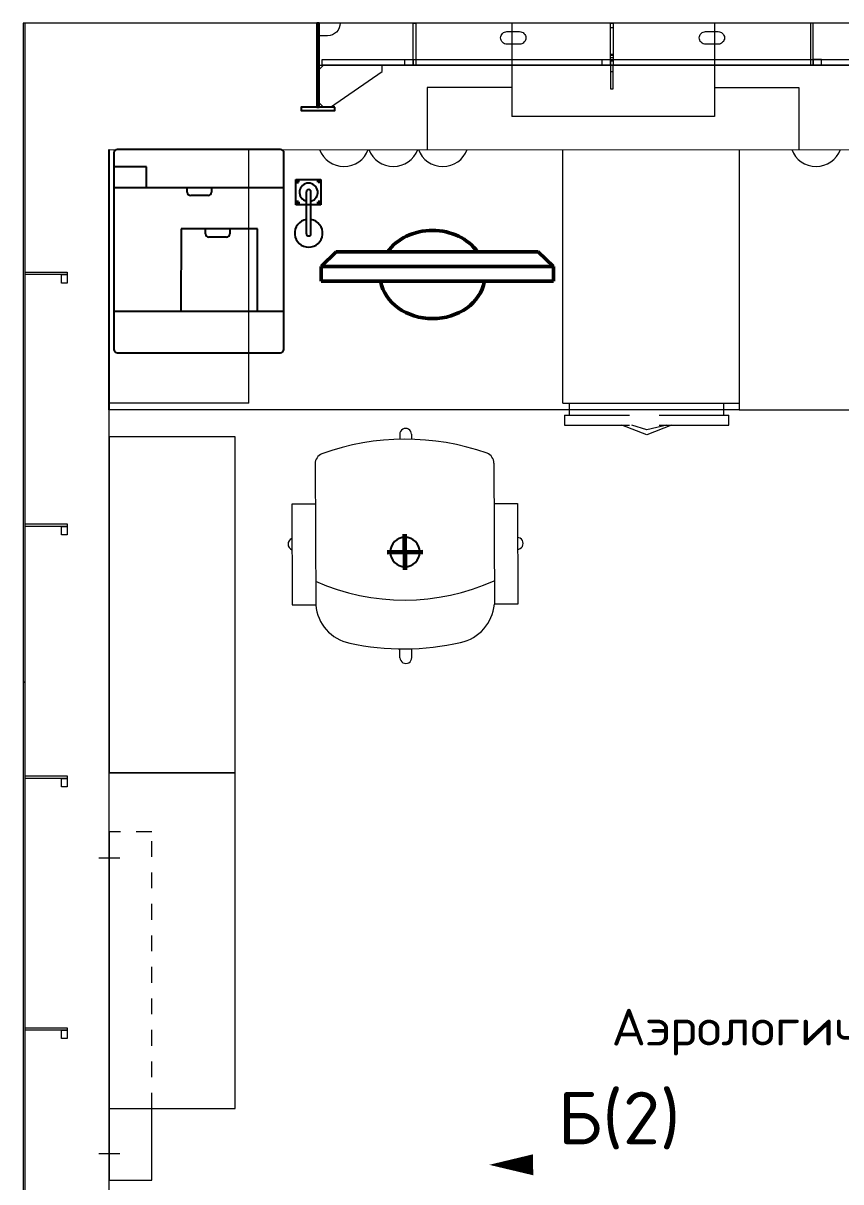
# Model space of a CAD drawing. Header units: millimetres. Extents: x -35117 to 70520, y -28859 to 27816.
# Drawn here: x -11064 to -9117, y 3148 to 5908 of the extents above; entities that cross this region are included whole.
import ezdxf

# ---------------------------------------------------------------- set-up
doc = ezdxf.new("R2010")
doc.units = ezdxf.units.MM
doc.linetypes.add('DASH', pattern=[0.5, 0.25, -0.25])
for name, color, linetype in [('-1102', 7, 'Continuous'), ('-1109', 7, 'Continuous'), ('-1114', 7, 'Continuous'), ('1', 7, 'Continuous'), ('10001', 7, 'Continuous'), ('EQUIPMENT', 7, 'Continuous'), ('FORM', 7, 'Continuous'), ('TABTON', 4, 'Continuous')]:
    doc.layers.add(name, color=color, linetype=linetype)
doc.layers.add('Hull', color=1, linetype='Continuous', lineweight=40)
doc.layers.add('Other', color=3, linetype='Continuous', lineweight=60)
doc.styles.add('Standard1', font='simplex.shx', dxfattribs={"height": 2.5})

# ---------------------------------------------------------------- blocks, each defined once
blk = doc.blocks.new('A$C5B2A4C32')
at = {"layer": 'TABTON', "color": 2}
for p, q in [((-436.96, -329.67), (-396.46, -329.67)), ((-430.64, -329.67), (-430.64, -349.33)), ((-412.45, -349.33), (-412.45, -329.67)), ((-423.28, -347.37), (-419.1, -347.37)), ((-430.64, -349.33), (-412.45, -349.33)), ((-424.08, -349.23), (-424.08, -348.17)), ((-418.3, -348.17), (-418.3, -349.23)), ((-419.73, -359.11), (-419.73, -358.05)), ((-418.93, -357.25), (-414.75, -357.25)), ((-413.95, -358.05), (-413.95, -359.11)), ((-436.96, -359.11), (-396.46, -359.11)), ((-404.22, -359.11), (-404.22, -364.11)), ((-404.22, -364.11), (-396.46, -364.11))]:
    blk.add_line(p, q, dxfattribs=at)
blk.add_lwpolyline([(-436.16, -368.22), (-397.26, -368.22, 0.414214), (-396.46, -367.42), (-396.46, -320.62, 0.414214), (-397.26, -319.82), (-436.16, -319.82, 0.414214), (-436.96, -320.62), (-436.96, -367.42, 0.414214)], format="xyb", close=True, dxfattribs=at)
for centre, start, end in [((-423.28, -348.17), 90, 180), ((-419.1, -348.17), 0, 90), ((-418.93, -358.05), 90, 180), ((-414.75, -358.05), 0, 90)]:
    blk.add_arc(centre, 0.8, start, end, dxfattribs=at)
blk = doc.blocks.new('A$C5B54678D')
at = {"color": 2, "linetype": 'Continuous'}
for p, q in [((0, 6.22), (6, 6.22)), ((0, 0.22), (0, 6.22)), ((6, 6.22), (6, 0.22)), ((12.91, 3.86), (2.93, 3.86)), ((12.91, 2.77), (2.93, 2.77)), ((6, 0.22), (0, 0.22))]:
    blk.add_line(p, q, dxfattribs=at)
at = {"color": 0, "linetype": 'Continuous'}
for p, q in [((0.06, 5.71), (0.88, 5.71)), ((0.5, 6.12), (0.5, 5.28)), ((4.97, 5.71), (5.92, 5.71)), ((5.5, 5.27), (5.5, 6.18)), ((0.93, 0.71), (0.07, 0.71)), ((0.5, 1.13), (0.5, 0.29)), ((5.9, 0.71), (5.03, 0.71)), ((5.5, 0.29), (5.5, 1.21))]:
    blk.add_line(p, q, dxfattribs=at)
at = {"color": 2, "linetype": 'Continuous'}
for centre, radius, start, end in [((12.79, 3.31), 3.32, 189.4252, 170.5512), ((3.04, 3.3), 2.18, 15.0003, 346.0226), ((2.93, 3.32), 0.539, 90.3355, 269.6645), ((12.91, 3.32), 0.539, 270.3355, 89.6645)]:
    blk.add_arc(centre, radius, start, end, dxfattribs=at)
blk = doc.blocks.new('аотчвенлд')
for p, q in [((-11096.5, -41813.3), (-11096.5, -41898.7)), ((-11139.2, -41856), (-11053.8, -41856))]:
    blk.add_line(p, q)
at = {"layer": '10001', "color": 6}
blk.add_circle((-11096.5, -41856), 35, dxfattribs=at)

msp = doc.modelspace()

# ---------------------------------------------------------------- linework, layer by layer
at = {"layer": '-1102', "color": 3, "lineweight": 0}
msp.add_line((-7212.631, 5908.005), (-11064.483, 5908.005), dxfattribs=at)
for points in [[(-11064.483, 5908.005), (-11064.483, 4338.005), (-11059.484, 4338.005), (-11059.484, 5908.005), (-11064.483, 5908.005)], [(-11064.483, 4338.005), (-11064.483, 2768.005), (-11059.484, 2768.005), (-11059.484, 4338.005), (-11064.483, 4338.005)]]:
    msp.add_lwpolyline(points, dxfattribs=at)
at = {"layer": '-1109', "color": 1, "lineweight": 0}
msp.add_line((-9665.484, 5908.005), (-9659.484, 5908.005), dxfattribs=at)
msp.add_lwpolyline([(-9409.484, 5858.005), (-9439.483, 5858.005, -0.19891338), (-9450.09, 5862.399, -0.19890833), (-9454.484, 5873.005, -0.19890833), (-9450.09, 5883.611, -0.19891591), (-9439.483, 5888.005), (-9409.484, 5888.005, -0.19891591), (-9398.878, 5883.611, -0.19890833), (-9394.483, 5873.005, -0.19890833), (-9398.878, 5862.399, -0.19891338), (-9409.484, 5858.005, -0.19891338)], format="xyb", dxfattribs=at)
at = {"layer": '-1114', "color": 4, "lineweight": 0}
msp.add_line((-9665.484, 5751.956), (-9659.484, 5751.956), dxfattribs=at)
at = {"color": 4}
msp.add_line((-10859.506, 4986.976), (-10859.506, 5606.976), dxfattribs=at)
at = {"color": 4, "linetype": 'Continuous', "ltscale": 0.1}
for points in [[(-10365.484, 5908.005), (-10365.484, 5708.005), (-10359.484, 5708.005), (-10359.484, 5908.005), (-10365.484, 5908.005)], [(-10322.483, 5708.005), (-10402.484, 5708.005), (-10402.484, 5700.005), (-10322.483, 5700.005), (-10322.483, 5708.005)]]:
    msp.add_lwpolyline(points, dxfattribs=at)
at = {"layer": '1', "color": 2, "linetype": 'DASH', "lineweight": 0, "ltscale": 150}
for p, q in [((-10757.994, 3982.014), (-10859.494, 3982.014)), ((-10757.994, 3322.292), (-10757.994, 3982.014))]:
    msp.add_line(p, q, dxfattribs=at)
at = {"layer": '1', "color": 2, "lineweight": 0}
for p, q in [((-10859.494, 3982.014), (-10859.494, 3152.014)), ((-10757.994, 3152.014), (-10757.994, 3322.292)), ((-10859.494, 3152.014), (-10757.994, 3152.014))]:
    msp.add_line(p, q, dxfattribs=at)
at = {"layer": '1', "color": 3, "lineweight": 0}
for p, q in [((-10834.494, 3919.014), (-10884.494, 3919.014)), ((-10834.494, 3919.014), (-10884.494, 3919.014)), ((-10834.494, 3215.014), (-10884.494, 3215.014)), ((-10834.494, 3215.014), (-10884.494, 3215.014))]:
    msp.add_line(p, q, dxfattribs=at)
at = {"layer": 'EQUIPMENT', "color": 2, "lineweight": 50}
for p, q in [((-10355.192, 5328.153, 315.728), (-10318.77, 5363.153, 315.728)), ((-9837.792, 5363.153, 315.728), (-10318.77, 5363.153, 315.728)), ((-9801.37, 5328.153, 315.728), (-9837.792, 5363.153, 315.728)), ((-10355.192, 5328.153, 315.728), (-9801.37, 5328.153, 315.728)), ((-10355.192, 5293.153, 315.728), (-10355.192, 5328.153, 315.728)), ((-10355.192, 5328.153, 315.728), (-9801.37, 5328.153, 315.728)), ((-9801.37, 5328.153, 315.728), (-9801.37, 5293.153, 315.728)), ((-9801.37, 5293.153, 315.728), (-10355.192, 5293.153, 315.728))]:
    msp.add_line(p, q, dxfattribs=at)
for start_param, end_param in [(3.68120254, 5.74357542), (6.43665233, 9.27131094)]:
    msp.add_ellipse((-10089.711, 5309.204, 315.728), major_axis=(-125, 0), ratio=0.84, start_param=start_param, end_param=end_param, dxfattribs=at)
at = {"layer": 'FORM', "color": 0}
msp.add_lwpolyline([(-9701.118, 3188.802, 0, 0, 0), (-9954.728, 3188.452, 0, 50, 0), (-9850.047, 3188.597, 50, 50, 0)], format="xyseb", dxfattribs=at)
at = {"layer": 'Hull', "color": 3, "linetype": 'Continuous', "lineweight": 20}
for p, q in [((-9665.484, 5898.005), (-9665.484, 5908.005)), ((-9659.484, 5908.005), (-9659.484, 5898.005)), ((-9665.484, 5898.005), (-9659.484, 5898.005)), ((-9665.484, 5833.005), (-9665.484, 5898.005)), ((-9659.484, 5898.005), (-9659.484, 5833.005)), ((-9659.484, 5833.005), (-9665.484, 5833.005)), ((-9665.484, 5833.005), (-9659.484, 5833.005)), ((-9665.484, 5831.102), (-9665.484, 5833.005)), ((-9659.484, 5831.102), (-9665.484, 5831.102)), ((-9665.484, 5825.682), (-9665.484, 5831.102)), ((-9659.484, 5825.682), (-9665.484, 5825.682)), ((-9665.484, 5817.572), (-9665.484, 5825.682)), ((-9659.484, 5833.005), (-9659.484, 5831.102)), ((-9659.484, 5831.102), (-9659.484, 5825.682)), ((-9659.484, 5825.682), (-9659.484, 5817.572)), ((-9659.484, 5817.572), (-9665.484, 5817.572)), ((-9665.484, 5808.005), (-9665.484, 5817.572)), ((-9659.484, 5808.005), (-9665.484, 5808.005)), ((-9659.484, 5808.005), (-9665.484, 5808.005)), ((-9665.484, 5808.005), (-9665.484, 5793.005)), ((-9659.484, 5817.572), (-9659.484, 5808.005)), ((-9659.484, 5793.005), (-9659.484, 5808.005)), ((-9665.484, 5793.005), (-9659.484, 5793.005)), ((-9665.484, 5793.005), (-9665.484, 5751.956)), ((-9659.484, 5751.956), (-9659.484, 5793.005))]:
    msp.add_line(p, q, dxfattribs=at)
for points in [[(-8975.483, 5908.005), (-10309.484, 5908.005, -0.19891539), (-10318.27, 5886.792, -0.19891591), (-10339.483, 5878.005), (-10359.484, 5878.005), (-10359.484, 5808.005), (-9010.484, 5808.005, -0.19891074), (-9003.161, 5825.682, -0.19891591), (-8985.484, 5833.005), (-8965.484, 5833.005), (-8965.484, 5898.005), (-8975.483, 5908.005)], [(-9882.484, 5858.005), (-9912.484, 5858.005, -0.19891338), (-9923.091, 5862.399, -0.19891845), (-9927.484, 5873.005, -0.19891845), (-9923.091, 5883.611, -0.19891591), (-9912.484, 5888.005), (-9882.484, 5888.005, -0.19891591), (-9871.878, 5883.611, -0.19891845), (-9867.485, 5873.005, -0.19891845), (-9871.878, 5862.399, -0.19891338), (-9882.484, 5858.005, -0.19891338)]]:
    msp.add_lwpolyline(points, format="xyb", dxfattribs=at)
for points in [[(-10129.484, 5908.005), (-10129.484, 5808.005), (-10135.484, 5808.005), (-10135.484, 5908.005), (-10129.484, 5908.005)], [(-9189.483, 5908.005), (-9189.483, 5808.005), (-9183.483, 5808.005), (-9183.483, 5908.005), (-9189.483, 5908.005)], [(-10359.484, 5798.005), (-10359.484, 5718.005), (-10349.484, 5708.005), (-10332.484, 5708.005), (-10209.484, 5793.005), (-10209.484, 5808.005), (-10349.484, 5808.005), (-10359.484, 5798.005)], [(-9017.634, 5808.005), (-10352.334, 5808.005), (-10352.334, 5821.397), (-9017.634, 5821.397), (-9017.634, 5808.005)], [(-10135.484, 5808.005), (-10155.484, 5808.005), (-10155.484, 5821.397), (-10135.484, 5821.397), (-10135.484, 5808.005)], [(-9665.484, 5808.005), (-9685.484, 5808.005), (-9685.484, 5821.397), (-9665.484, 5821.397), (-9665.484, 5808.005)], [(-9183.483, 5808.005), (-9163.484, 5808.005), (-9163.484, 5821.397), (-9183.483, 5821.397), (-9183.483, 5808.005)], [(-11059.484, 5315.005), (-10959.484, 5315.005), (-10959.484, 5309.005), (-11059.484, 5309.005), (-11059.484, 5315.005)], [(-10959.484, 5309.005), (-10959.484, 5289.005), (-10972.876, 5289.005), (-10972.876, 5309.005), (-10959.484, 5309.005)], [(-11059.484, 4715.005), (-10959.484, 4715.005), (-10959.484, 4709.005), (-11059.484, 4709.005), (-11059.484, 4715.005)], [(-10959.484, 4709.005), (-10959.484, 4689.005), (-10972.876, 4689.005), (-10972.876, 4709.005), (-10959.484, 4709.005)], [(-11059.484, 4115.005), (-10959.484, 4115.005), (-10959.484, 4109.005), (-11059.484, 4109.005), (-11059.484, 4115.005)], [(-10959.484, 4109.005), (-10959.484, 4089.005), (-10972.876, 4089.005), (-10972.876, 4109.005), (-10959.484, 4109.005)], [(-11059.484, 3515.005), (-10959.484, 3515.005), (-10959.484, 3509.005), (-11059.484, 3509.005), (-11059.484, 3515.005)], [(-10959.484, 3509.005), (-10959.484, 3489.005), (-10972.876, 3489.005), (-10972.876, 3509.005), (-10959.484, 3509.005)]]:
    msp.add_lwpolyline(points, dxfattribs=at)
at = {"layer": 'Other', "color": 5, "linetype": 'Continuous', "lineweight": 18}
for p, q in [((-9900.484, 5907.964), (-9900.484, 5685.813)), ((-9418.485, 5907.964), (-9418.485, 5685.813)), ((-10102.3, 5755.124), (-10102.3, 5606.976)), ((-9900.484, 5755.124), (-10102.3, 5755.124)), ((-9418.485, 5755.124), (-9217.264, 5755.124)), ((-9217.264, 5755.124), (-9217.264, 5606.976)), ((-9418.485, 5685.813), (-9900.484, 5685.813)), ((-10859.506, 1915.014), (-10859.506, 5606.976)), ((-10859.494, 5606.976), (-7469.484, 5605.836))]:
    msp.add_line(p, q, dxfattribs=at)
at = {"layer": 'Other', "color": 251, "linetype": 'Continuous', "lineweight": 20}
for p, q in [((-10527.506, 5002.846), (-10527.506, 5606.976)), ((-9779.506, 5002.846), (-9779.506, 5606.976)), ((-9359.506, 5606.976), (-9359.506, 4986.976)), ((-9779.295, 5263.829), (-9780.49, 5265.022)), ((-10527.506, 5002.846), (-10859.506, 5002.846)), ((-9779.506, 5002.846), (-9359.506, 5002.846)), ((-9763.209, 4974.508), (-9763.209, 5002.846)), ((-9395.802, 4974.508), (-9395.802, 5002.846)), ((-9359.506, 4986.976), (-10859.506, 4986.976)), ((-9775.061, 4974.508), (-9775.061, 4950.804)), ((-9775.061, 4974.508), (-9620.987, 4974.508)), ((-9549.876, 4974.508), (-9383.95, 4974.508)), ((-9383.95, 4950.804), (-9383.95, 4974.508)), ((-9359.506, 4986.976), (-7884.506, 4986.976)), ((-9775.061, 4950.804), (-9620.987, 4950.804)), ((-9579.506, 4927.1), (-9638.765, 4950.804)), ((-9579.506, 4938.952), (-9615.061, 4950.804)), ((-9532.098, 4950.804), (-9579.506, 4938.952)), ((-9520.246, 4950.804), (-9579.506, 4927.1)), ((-9549.876, 4950.804), (-9383.95, 4950.804)), ((-10559.494, 4922.292), (-10859.494, 4922.292)), ((-10859.494, 4922.292), (-10859.494, 4122.292)), ((-10559.494, 4122.292), (-10559.494, 4922.292)), ((-10167.717, 4928.735), (-10167.687, 4916.827)), ((-10139.77, 4928.77), (-10139.739, 4916.862)), ((-10369.125, 4858.754), (-10367.93, 4522.253)), ((-9943.6, 4860.266), (-9942.404, 4523.765)), ((-10368.849, 4762.393), (-10424.842, 4762.194)), ((-10424.842, 4762.194), (-10423.989, 4522.054)), ((-9943.192, 4763.905), (-9887.198, 4764.104)), ((-9887.198, 4764.104), (-9886.345, 4523.964)), ((-10423.989, 4522.054), (-10367.93, 4522.253)), ((-9886.345, 4523.964), (-9942.404, 4523.765)), ((-10167.202, 4396.451), (-10167.297, 4417.412)), ((-10139.254, 4396.614), (-10139.35, 4417.631)), ((-10559.494, 4122.292), (-10859.494, 4122.292)), ((-10859.494, 4122.292), (-10559.494, 4122.292)), ((-10559.494, 3322.292), (-10559.494, 4122.292)), ((-10859.494, 3322.292), (-10559.494, 3322.292))]:
    msp.add_line(p, q, dxfattribs=at)
for centre, radius, start, end in [((-10300.709, 5628.679), 62.024, 200.482623, 339.517377), ((-10182.94, 5628.679), 62.024, 200.482623, 339.517377), ((-10065.172, 5628.679), 62.024, 200.482623, 339.517377), ((-9176.29, 5628.679), 62.024, 200.482623, 339.517377), ((-10153.743, 4928.667), 13.974, 359.722988, 179.723172), ((-10154.491, 4332.817), 584.159, 70.53383, 109.873292), ((-10344.125, 4858.843), 25, 110.966739, 180.203561), ((-9968.6, 4860.177), 25, 0.203561, 69.440383), ((-10419.831, 4666.9), 13.974, 109.740126, 250.666996), ((-9887.881, 4668.79), 13.974, 269.722988, 89.723172), ((-10157.05, 5055.128), 521.31, 246.115065, 294.290314), ((-10267.192, 4530.535), 101.078, 184.700053, 258.730322), ((-10044.16, 4532.717), 102.149, 282.076222, 354.972377), ((-10158.007, 5015.332), 597.991, 257.548111, 283.06867), ((-10153.229, 4396.617), 13.974, 180.68395, 0.684134)]:
    msp.add_arc(centre, radius, start, end, dxfattribs=at)

# ---------------------------------------------------------------- block references
at = {"color": 0, "linetype": 'Continuous', "xscale": 10, "yscale": 10, "zscale": 10, "rotation": 270}
msp.add_blockref('A$C5B54678D', (-10417.749, 5535.518), dxfattribs=at)
at = {"layer": 'Other', "color": 251, "linetype": 'Continuous', "lineweight": 20, "xscale": -1}
for rotation in [180.4203292970574, 180.4203292970566]:
    msp.add_blockref('аотчвенлд', (1247.932, -37125.302), dxfattribs=dict(at, rotation=rotation))
at = {"layer": 'TABTON', "color": 7, "xscale": 10.00000000023623, "yscale": 10.00000000023623, "zscale": 10.00000000023623, "rotation": 179.9929296442855}
msp.add_blockref('A$C5B2A4C32', (-14813.58, 1925.312), dxfattribs=at)

# ---------------------------------------------------------------- texts
at = {"color": 6, "style": 'Standard1'}
msp.add_text('Аэрологическая лаборатория', height=87.5, dxfattribs=at).set_placement((-9663.354, 3472.725))
at = {"layer": 'FORM', "color": 0, "style": 'Standard1'}
msp.add_text('Б(2)', height=125, dxfattribs=at).set_placement((-9791.935, 3237.565))

doc.saveas('drawing.dxf')
